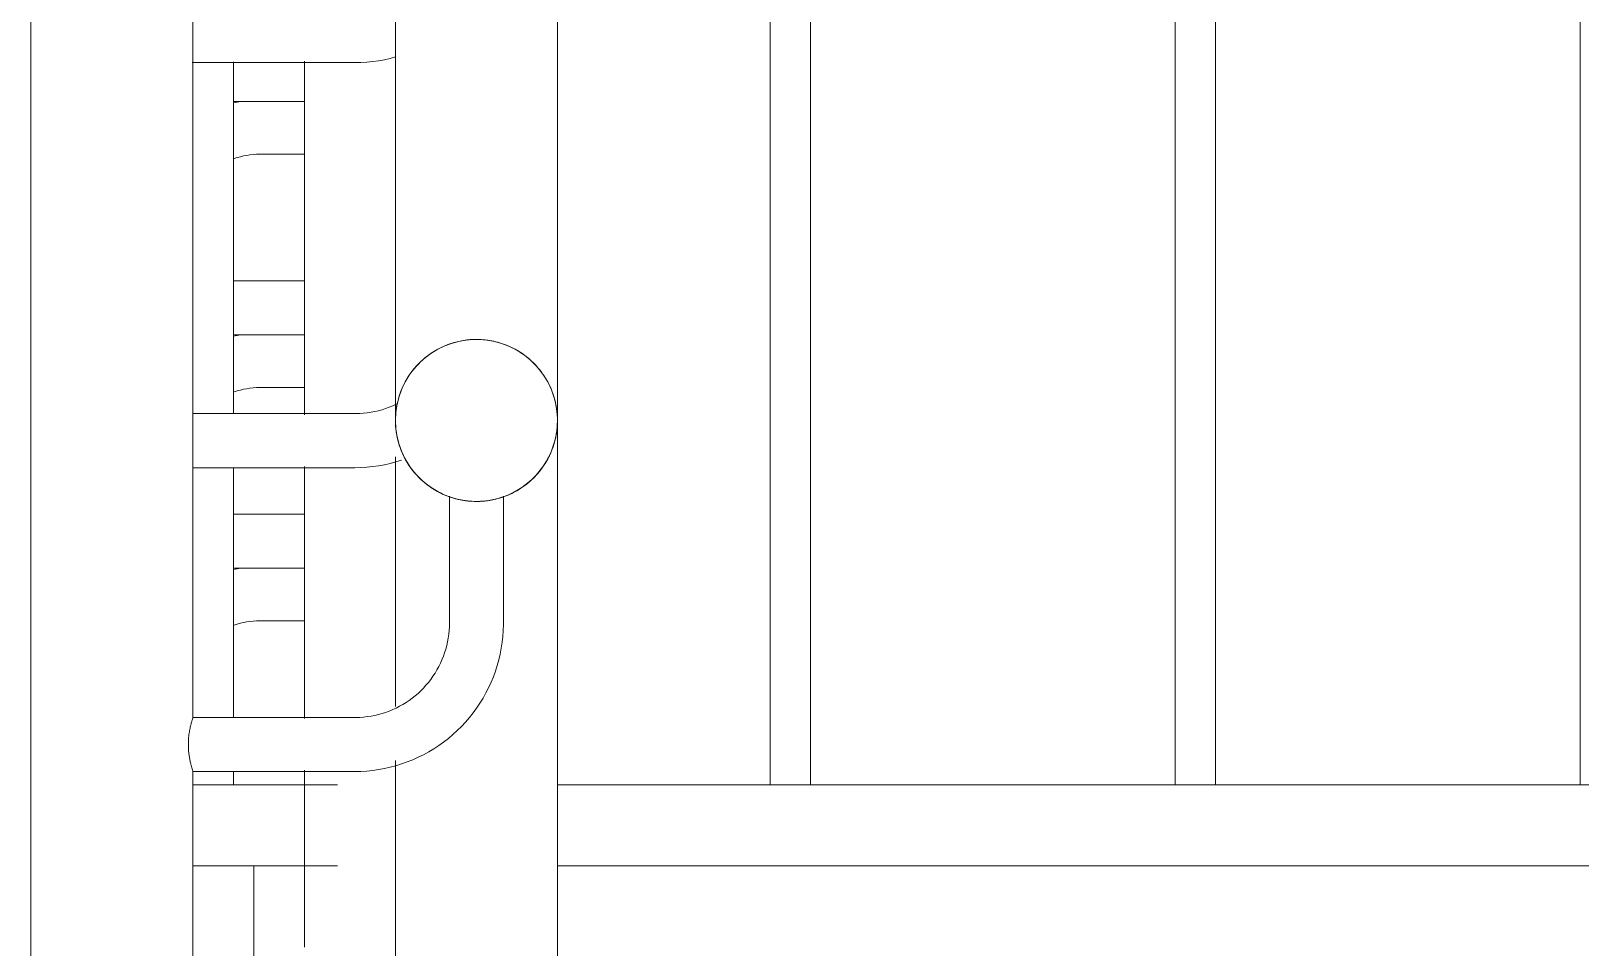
# Model space of a CAD drawing. Header units: millimetres. Extents: x -515342 to 330399, y -224905 to 507333.
# Drawn here: x 76073.7 to 76456.2, y 1417.7 to 1643.9 of the extents above; entities that cross this region are included whole.
import ezdxf

# ---------------------------------------------------------------- set-up
doc = ezdxf.new("R2010")
doc.units = ezdxf.units.MM
doc.layers.get('0').update_dxf_attribs({"lineweight": 0})
doc.layers.add('Ограждение', color=7, linetype='Continuous', lineweight=0)
doc.layers.add('Стены внутренние', color=7, linetype='Continuous', lineweight=0)

# ---------------------------------------------------------------- blocks, each defined once
blk = doc.blocks.new('Ограждение - АР_Ограждение_Балясина_D40 доп поручень 700-7979680-О_АР_Эскиз_Фасад 12-1 копия 1')
at = {"layer": 'Ограждение'}
for p, q in [((-106633.33, -136.67), (-106622.5, -136.67)), ((-106650, -205), (-106640, -205)), ((-106640, -218.39), (-106640, -205)), ((-106640, -398.33), (-106640, -231.61)), ((-106622.5, -398.33), (-106640, -398.33)), ((-106640, -418.56), (-106640, -411.67)), ((-106640, -411.67), (-106622.5, -411.67)), ((-106640, -518.39), (-106640, -431.44)), ((-106640, -593.39), (-106640, -531.61)), ((-106640, -610), (-106640, -606.61))]:
    blk.add_line(p, q, dxfattribs=at)
at = {"layer": 'Ограждение', "flags": 128}
blk.add_lwpolyline([(-106649.84, -145.37), (-106649.38, -144.72), (-106648.88, -144.09), (-106648.37, -143.48), (-106647.83, -142.89), (-106647.27, -142.32), (-106646.68, -141.77), (-106646.08, -141.25), (-106645.45, -140.75), (-106644.8, -140.28), (-106644.14, -139.84), (-106643.46, -139.42), (-106642.76, -139.03), (-106642.05, -138.66), (-106641.32, -138.33), (-106640.58, -138.03), (-106639.83, -137.75), (-106639.07, -137.51), (-106638.3, -137.29), (-106637.52, -137.11), (-106636.73, -136.96), (-106635.94, -136.84), (-106635.15, -136.75), (-106634.35, -136.69), (-106633.55, -136.67), (-106633.33, -136.67)], dxfattribs=at)
at = {"layer": 'Ограждение'}
blk.add_open_spline([(-106640, -411.67), (-106640, -411.66), (-106640.1, -411.39), (-106640.4, -410.4), (-106640.66, -409.31), (-106640.86, -408.36), (-106641.01, -407.3), (-106641.11, -406.31), (-106641.14, -405.45), (-106641.14, -404.7), (-106641.12, -403.97), (-106641.05, -403.03), (-106640.9, -401.88), (-106640.66, -400.68), (-106640.41, -399.68), (-106640.11, -398.66), (-106640, -398.35), (-106640, -398.33)], degree=3, knots=[0, 0, 0, 0, 0.111111, 0.222222, 0.277778, 0.333333, 0.388889, 0.444444, 0.479167, 0.513889, 0.548611, 0.583333, 0.652778, 0.722222, 0.791667, 0.861111, 1, 1, 1, 1], dxfattribs=at)
blk = doc.blocks.new('Ограждение - Ограждение-9726409-О_АР_Эскиз_Фасад 12-1 копия 1')
blk.add_blockref('Ограждение - АР_Ограждение_Балясина_D40 доп поручень 700-7979680-О_АР_Эскиз_Фасад 12-1 копия 1', (0, 0))
blk = doc.blocks.new('Ограждение - АР_Ограждение_Балясина_D40 доп поручень 700-V158-О_АР_Эскиз_Фасад 12-1 копия 1')
at = {"layer": 'Ограждение'}
for p, q in [((-106638.64, -556.56), (-106639.96, -556.8)), ((-106633.33, -569.47), (-106622.5, -569.47))]:
    blk.add_line(p, q, dxfattribs=at)
at = {"layer": 'Ограждение', "flags": 128}
blk.add_lwpolyline([(-106639.83, -570.55), (-106639.07, -570.31), (-106638.3, -570.09), (-106637.52, -569.91), (-106636.73, -569.76), (-106635.94, -569.64), (-106635.15, -569.55), (-106634.35, -569.49), (-106633.55, -569.47), (-106633.33, -569.47)], dxfattribs=at)
blk = doc.blocks.new('Ограждение - АР_Ограждение_Балясина_D40 доп поручень 700-V159-О_АР_Эскиз_Фасад 12-1 копия 1')
at = {"layer": 'Ограждение'}
for p, q in [((-106622.5, -383.33), (-106633.33, -383.33)), ((-106633.33, -396.67), (-106622.5, -396.67))]:
    blk.add_line(p, q, dxfattribs=at)
at = {"layer": 'Ограждение', "flags": 128}
for points in [[(-106633.33, -383.33), (-106634.67, -383.36), (-106636, -383.44), (-106637.32, -383.57), (-106638.64, -383.76), (-106639.96, -384)], [(-106639.83, -397.75), (-106639.07, -397.51), (-106638.3, -397.29), (-106637.52, -397.11), (-106636.73, -396.96), (-106635.94, -396.84), (-106635.15, -396.75), (-106634.35, -396.69), (-106633.55, -396.67), (-106633.33, -396.67)]]:
    blk.add_lwpolyline(points, dxfattribs=at)
blk = doc.blocks.new('Ограждение - АР_Ограждение_Балясина_D40 доп поручень 700-V160-О_АР_Эскиз_Фасад 12-1 копия 1')
at = {"layer": 'Ограждение'}
for p, q in [((-106622.5, -268.13), (-106633.33, -268.13)), ((-106633.33, -281.47), (-106622.5, -281.47)), ((-106622.5, -543.13), (-106640, -543.13)), ((-106640, -556.47), (-106622.5, -556.47))]:
    blk.add_line(p, q, dxfattribs=at)
at = {"layer": 'Ограждение', "flags": 128}
for points in [[(-106633.33, -268.13), (-106634.67, -268.16), (-106636, -268.24), (-106637.32, -268.37), (-106638.64, -268.56), (-106639.96, -268.8)], [(-106639.83, -282.55), (-106639.07, -282.31), (-106638.3, -282.09), (-106637.52, -281.91), (-106636.73, -281.76), (-106635.94, -281.64), (-106635.15, -281.55), (-106634.35, -281.49), (-106633.55, -281.47), (-106633.33, -281.47)]]:
    blk.add_lwpolyline(points, dxfattribs=at)
blk = doc.blocks.new('Ограждение - АР_Ограждение_Балясина_D40 доп поручень 700-V161-О_АР_Эскиз_Фасад 12-1 копия 1')
at = {"layer": 'Ограждение'}
for p, q in [((-106622.5, -210.53), (-106633.33, -210.53)), ((-106622.5, -485.53), (-106640, -485.53)), ((-106640, -498.87), (-106622.5, -498.87))]:
    blk.add_line(p, q, dxfattribs=at)
at = {"layer": 'Ограждение', "flags": 128}
blk.add_lwpolyline([(-106633.33, -210.53), (-106634.67, -210.56), (-106636, -210.64), (-106637.32, -210.77), (-106638.64, -210.96), (-106639.96, -211.2)], dxfattribs=at)
blk = doc.blocks.new('Ограждение - АР_Ограждение_Балясина_D40 доп поручень 700-V162-О_АР_Эскиз_Фасад 12-1 копия 1')
at = {"layer": 'Ограждение'}
for p, q in [((-106622.5, -152.93), (-106633.33, -152.93)), ((-106633.33, -166.27), (-106622.5, -166.27)), ((-106640, -441.27), (-106622.5, -441.27))]:
    blk.add_line(p, q, dxfattribs=at)
at = {"layer": 'Ограждение', "flags": 128}
for points in [[(-106633.33, -152.93), (-106634.67, -152.96), (-106636, -153.04), (-106637.32, -153.17), (-106638.64, -153.36), (-106639.96, -153.6), (-106641.26, -153.89), (-106642.55, -154.23), (-106643.82, -154.63), (-106645.08, -155.07), (-106646.31, -155.56), (-106647.53, -156.11), (-106648.73, -156.7), (-106649.9, -157.34)], [(-106649.84, -174.97), (-106649.38, -174.32), (-106648.88, -173.69), (-106648.37, -173.08), (-106647.83, -172.49), (-106647.27, -171.92), (-106646.68, -171.37), (-106646.08, -170.85), (-106645.45, -170.35), (-106644.8, -169.88), (-106644.14, -169.44), (-106643.46, -169.02), (-106642.76, -168.63), (-106642.05, -168.26), (-106641.32, -167.93), (-106640.58, -167.63), (-106639.83, -167.35), (-106639.07, -167.11), (-106638.3, -166.89), (-106637.52, -166.71), (-106636.73, -166.56), (-106635.94, -166.44), (-106635.15, -166.35), (-106634.35, -166.29), (-106633.55, -166.27), (-106633.33, -166.27)]]:
    blk.add_lwpolyline(points, dxfattribs=at)
blk = doc.blocks.new('Ограждение - АР_Ограждение_Балясина_D40 доп поручень 700-V163-О_АР_Эскиз_Фасад 12-1 копия 1')
at = {"layer": 'Ограждение', "flags": 128}
for points in [[(-106642.76, -139.03), (-106642.05, -138.66), (-106641.32, -138.33), (-106640.58, -138.03), (-106639.83, -137.75), (-106639.07, -137.51), (-106638.3, -137.29), (-106637.52, -137.11), (-106636.73, -136.96), (-106635.94, -136.84), (-106635.15, -136.75), (-106634.35, -136.69), (-106633.55, -136.67), (-106633.33, -136.67)], [(-106649.84, -145.37), (-106649.38, -144.72), (-106648.88, -144.09)]]:
    blk.add_lwpolyline(points, dxfattribs=at)
blk = doc.blocks.new('Ограждение - Ограждение-9727178-О_АР_Эскиз_Фасад 12-1 копия 1')
for name, p in [('Ограждение - АР_Ограждение_Балясина_D40 доп поручень 700-V163-О_АР_Эскиз_Фасад 12-1 копия 1', (0, 0)), ('Ограждение - АР_Ограждение_Балясина_D40 доп поручень 700-V163-О_АР_Эскиз_Фасад 12-1 копия 1', (0, 0)), ('Ограждение - АР_Ограждение_Балясина_D40 доп поручень 700-V162-О_АР_Эскиз_Фасад 12-1 копия 1', (0, 0)), ('Ограждение - АР_Ограждение_Балясина_D40 доп поручень 700-V161-О_АР_Эскиз_Фасад 12-1 копия 1', (0, 0)), ('Ограждение - АР_Ограждение_Балясина_D40 доп поручень 700-V160-О_АР_Эскиз_Фасад 12-1 копия 1', (0, 0)), ('Ограждение - АР_Ограждение_Балясина_D40 доп поручень 700-V159-О_АР_Эскиз_Фасад 12-1 копия 1', (0, 57.6)), ('Ограждение - АР_Ограждение_Балясина_D40 доп поручень 700-V159-О_АР_Эскиз_Фасад 12-1 копия 1', (0, 0)), ('Ограждение - АР_Ограждение_Балясина_D40 доп поручень 700-V158-О_АР_Эскиз_Фасад 12-1 копия 1', (0, 115.2)), ('Ограждение - АР_Ограждение_Балясина_D40 доп поручень 700-V158-О_АР_Эскиз_Фасад 12-1 копия 1', (0, 57.6)), ('Ограждение - АР_Ограждение_Балясина_D40 доп поручень 700-V158-О_АР_Эскиз_Фасад 12-1 копия 1', (0, 0))]:
    blk.add_blockref(name, p)
blk = doc.blocks.new('Ограждение - АР_Ограждение_Ограничение_D40-138916-О_АР_Эскиз_Фасад 12-1 копия 1')
at = {"layer": 'Ограждение', "flags": 128}
for points in [[(-106580, -500), (-106580.8, -500.02), (-106581.6, -500.06), (-106582.39, -500.14), (-106583.19, -500.26), (-106583.97, -500.4), (-106584.75, -500.57), (-106585.53, -500.78), (-106586.29, -501.02), (-106587.05, -501.28), (-106587.79, -501.58), (-106588.52, -501.9), (-106589.24, -502.26), (-106589.94, -502.64), (-106590.62, -503.05), (-106591.29, -503.49), (-106591.94, -503.96), (-106592.58, -504.45), (-106593.19, -504.96), (-106593.78, -505.5), (-106594.35, -506.07), (-106594.89, -506.65), (-106595.41, -507.26), (-106595.91, -507.88), (-106596.38, -508.53), (-106596.83, -509.19), (-106597.25, -509.88), (-106597.64, -510.57), (-106598, -511.29), (-106598.34, -512.01), (-106598.64, -512.75), (-106598.92, -513.5), (-106599.16, -514.27), (-106599.37, -515.04), (-106599.56, -515.82), (-106599.71, -516.6), (-106599.83, -517.39), (-106599.92, -518.19), (-106599.97, -518.98), (-106600, -519.78), (-106599.99, -520.58), (-106599.95, -521.38), (-106599.88, -522.18), (-106599.78, -522.97), (-106599.64, -523.76), (-106599.48, -524.54), (-106599.28, -525.32), (-106599.05, -526.09), (-106598.79, -526.84), (-106598.5, -527.59), (-106598.19, -528.32), (-106597.84, -529.04), (-106597.46, -529.75), (-106597.06, -530.44), (-106596.63, -531.11), (-106596.17, -531.77), (-106595.69, -532.41), (-106595.18, -533.02), (-106594.64, -533.62), (-106594.09, -534.2), (-106593.51, -534.75), (-106592.91, -535.28), (-106592.29, -535.78), (-106591.65, -536.26), (-106590.99, -536.71), (-106590.31, -537.14), (-106589.62, -537.54), (-106588.91, -537.91), (-106588.18, -538.25), (-106587.45, -538.56), (-106586.7, -538.84), (-106585.94, -539.1), (-106585.17, -539.32), (-106584.4, -539.51), (-106583.61, -539.67), (-106582.82, -539.8), (-106582.03, -539.9), (-106581.23, -539.96), (-106580.43, -540), (-106580, -540)], [(-106580, -540), (-106579.2, -539.98), (-106578.4, -539.94), (-106577.61, -539.86), (-106576.81, -539.74), (-106576.03, -539.6), (-106575.25, -539.43), (-106574.47, -539.22), (-106573.71, -538.98), (-106572.95, -538.72), (-106572.21, -538.42), (-106571.48, -538.1), (-106570.76, -537.74), (-106570.06, -537.36), (-106569.38, -536.95), (-106568.71, -536.51), (-106568.06, -536.04), (-106567.42, -535.55), (-106566.81, -535.04), (-106566.22, -534.5), (-106565.65, -533.93), (-106565.11, -533.35), (-106564.59, -532.74), (-106564.09, -532.12), (-106563.62, -531.47), (-106563.17, -530.81), (-106562.75, -530.12), (-106562.36, -529.43), (-106562, -528.71), (-106561.66, -527.99), (-106561.36, -527.25), (-106561.08, -526.5), (-106560.84, -525.73), (-106560.63, -524.96), (-106560.44, -524.18), (-106560.29, -523.4), (-106560.17, -522.61), (-106560.08, -521.81), (-106560.03, -521.02), (-106560, -520.22), (-106560.01, -519.42), (-106560.05, -518.62), (-106560.12, -517.82), (-106560.22, -517.03), (-106560.36, -516.24), (-106560.52, -515.46), (-106560.72, -514.68), (-106560.95, -513.91), (-106561.21, -513.16), (-106561.5, -512.41), (-106561.81, -511.68), (-106562.16, -510.96), (-106562.54, -510.25), (-106562.94, -509.56), (-106563.37, -508.89), (-106563.83, -508.23), (-106564.31, -507.59), (-106564.82, -506.98), (-106565.36, -506.38), (-106565.91, -505.8), (-106566.49, -505.25), (-106567.09, -504.72), (-106567.71, -504.22), (-106568.35, -503.74), (-106569.01, -503.29), (-106569.69, -502.86), (-106570.38, -502.46), (-106571.09, -502.09), (-106571.82, -501.75), (-106572.55, -501.44), (-106573.3, -501.16), (-106574.06, -500.9), (-106574.83, -500.68), (-106575.6, -500.49), (-106576.39, -500.33), (-106577.18, -500.2), (-106577.97, -500.1), (-106578.77, -500.04), (-106579.57, -500), (-106580, -500)]]:
    blk.add_lwpolyline(points, dxfattribs=at)
at = {"layer": 'Ограждение'}
for start, end in [(90, 100.5516), (77.5668, 90), (36.708, 52.2145), (131.2241, 139.4056), (175.131, 184.1833), (355.131, 4.1833), (216.708, 232.2145), (311.2241, 319.4056), (257.5668, 270), (270, 280.5516)]:
    blk.add_arc((-106580, -520), 20, start, end, dxfattribs=at)
blk = doc.blocks.new('Ограждение - АР_Ограждение_Балясина_10-V178-О_АР_Эскиз_Фасад 12-1 копия 1')
at = {"layer": 'Ограждение'}
blk.add_line((-106307.5, 10), (-106307.5, -610), dxfattribs=at)
blk = doc.blocks.new('Ограждение - АР_Ограждение_Балясина_10-V179-О_АР_Эскиз_Фасад 12-1 копия 1')
at = {"layer": 'Ограждение'}
for p, q in [((-106407.5, 10), (-106407.5, -610)), ((-106397.5, -610), (-106397.5, 10)), ((-106407.5, -610), (-106402.5, -610)), ((-106402.5, -610), (-106397.5, -610))]:
    blk.add_line(p, q, dxfattribs=at)
blk = doc.blocks.new('Ограждение - АР_Ограждение_Балясина_10-V180-О_АР_Эскиз_Фасад 12-1 копия 1')
at = {"layer": 'Ограждение'}
for p, q in [((-106507.5, 10), (-106507.5, -610)), ((-106497.5, -610), (-106497.5, 10)), ((-106507.5, -610), (-106502.5, -610)), ((-106502.5, -610), (-106497.5, -610))]:
    blk.add_line(p, q, dxfattribs=at)
blk = doc.blocks.new('Ограждение - АР_Ограждение_Балясина_D40 доп поручень 700_900-V181-О_АР_Эскиз_Фасад 12-1 копия 1')
at = {"layer": 'Ограждение'}
for p, q in [((-106622.5, -431.3), (-106622.5, -518.62)), ((-106622.5, -531.38), (-106622.5, -593.62)), ((-106622.5, -606.38), (-106622.5, -650))]:
    blk.add_line(p, q, dxfattribs=at)
blk = doc.blocks.new('Ограждение - АР_Ограждение_Балясина_D40 доп поручень 700_900-V185-О_АР_Эскиз_Фасад 12-1 копия 1')
at = {"layer": 'Ограждение'}
blk.add_line((-106650.18, -431.67), (-106610, -431.67), dxfattribs=at)
at = {"layer": 'Ограждение', "flags": 128}
blk.add_lwpolyline([(-106610, -431.67), (-106608.53, -431.64), (-106607.07, -431.55), (-106605.61, -431.4), (-106604.16, -431.2), (-106602.72, -430.94), (-106601.28, -430.62), (-106600, -430.27)], dxfattribs=at)
blk = doc.blocks.new('Ограждение - АР_Ограждение_Балясина_D40 доп поручень 700_900-V186-О_АР_Эскиз_Фасад 12-1 копия 1')
at = {"layer": 'Ограждение'}
for p, q in [((-106610, -518.33), (-106650, -518.33)), ((-106650, -531.67), (-106610, -531.67))]:
    blk.add_line(p, q, dxfattribs=at)
at = {"layer": 'Ограждение', "flags": 128}
for points in [[(-106599.83, -516), (-106600.68, -516.39), (-106601.54, -516.75), (-106602.42, -517.07), (-106603.31, -517.35), (-106604.21, -517.6), (-106605.12, -517.82), (-106606.03, -517.99), (-106606.96, -518.13), (-106607.88, -518.24), (-106608.82, -518.3), (-106609.75, -518.33), (-106610, -518.33)], [(-106610, -531.67), (-106608.53, -531.64), (-106607.07, -531.55), (-106605.61, -531.4), (-106604.16, -531.2), (-106602.72, -530.94), (-106601.28, -530.62), (-106599.87, -530.24), (-106598.47, -529.81)]]:
    blk.add_lwpolyline(points, dxfattribs=at)
blk = doc.blocks.new('Ограждение - АР_Ограждение_Балясина_D40 доп поручень 700_900-V187-О_АР_Эскиз_Фасад 12-1 копия 1')
at = {"layer": 'Ограждение'}
for p, q in [((-106690, -225), (-106690, -1450)), ((-106650, -593.33), (-106650, -225)), ((-106586.67, -538.7), (-106586.67, -570)), ((-106573.33, -570), (-106573.33, -538.7)), ((-106610, -593.33), (-106650, -593.33)), ((-106650, -1450), (-106650, -606.67)), ((-106650, -606.67), (-106610, -606.67))]:
    blk.add_line(p, q, dxfattribs=at)
at = {"layer": 'Ограждение', "flags": 128}
for points in [[(-106610, -606.67), (-106608.53, -606.64), (-106607.07, -606.55), (-106605.61, -606.4), (-106604.16, -606.2), (-106602.72, -605.94), (-106601.28, -605.62), (-106599.87, -605.24), (-106598.47, -604.81), (-106597.08, -604.32), (-106595.72, -603.77), (-106594.38, -603.17), (-106593.07, -602.52), (-106591.78, -601.82), (-106590.52, -601.07), (-106589.3, -600.26), (-106588.1, -599.41), (-106586.94, -598.51), (-106585.82, -597.57), (-106584.74, -596.58), (-106583.7, -595.55), (-106582.7, -594.47), (-106581.74, -593.36), (-106580.83, -592.21), (-106579.96, -591.03), (-106579.15, -589.81), (-106578.38, -588.56), (-106577.66, -587.28), (-106577, -585.98), (-106576.38, -584.64), (-106575.83, -583.29), (-106575.32, -581.91), (-106574.87, -580.51), (-106574.48, -579.1), (-106574.14, -577.67), (-106573.87, -576.23), (-106573.65, -574.78), (-106573.48, -573.32), (-106573.38, -571.86), (-106573.34, -570.4), (-106573.33, -570)], [(-106586.67, -570), (-106586.69, -570.93), (-106586.74, -571.86), (-106586.83, -572.79), (-106586.96, -573.72), (-106587.13, -574.64), (-106587.34, -575.55), (-106587.58, -576.45), (-106587.85, -577.34), (-106588.16, -578.22), (-106588.51, -579.09), (-106588.89, -579.94), (-106589.3, -580.77), (-106589.75, -581.59), (-106590.23, -582.39), (-106590.74, -583.17), (-106591.28, -583.93), (-106591.86, -584.67), (-106592.46, -585.39), (-106593.09, -586.07), (-106593.74, -586.74), (-106594.43, -587.38), (-106595.13, -587.98), (-106595.86, -588.56), (-106596.62, -589.11), (-106597.39, -589.63), (-106598.19, -590.12), (-106599, -590.58), (-106599.83, -591), (-106600.68, -591.39), (-106601.54, -591.75), (-106602.42, -592.07), (-106603.31, -592.35), (-106604.21, -592.6), (-106605.12, -592.82), (-106606.03, -592.99), (-106606.96, -593.13), (-106607.88, -593.24), (-106608.82, -593.3), (-106609.75, -593.33), (-106610, -593.33)]]:
    blk.add_lwpolyline(points, dxfattribs=at)
at = {"layer": 'Ограждение'}
blk.add_open_spline([(-106650, -606.67), (-106650, -606.66), (-106650.1, -606.39), (-106650.4, -605.4), (-106650.66, -604.31), (-106650.86, -603.36), (-106651.01, -602.3), (-106651.11, -601.31), (-106651.14, -600.45), (-106651.14, -599.7), (-106651.12, -598.97), (-106651.05, -598.03), (-106650.9, -596.88), (-106650.66, -595.68), (-106650.41, -594.68), (-106650.11, -593.66), (-106650, -593.35), (-106650, -593.33)], degree=3, knots=[0, 0, 0, 0, 0.111111, 0.222222, 0.277778, 0.333333, 0.388889, 0.444444, 0.479167, 0.513889, 0.548611, 0.583333, 0.652778, 0.722222, 0.791667, 0.861111, 1, 1, 1, 1], dxfattribs=at)
blk = doc.blocks.new('Ограждение - Ограждение-9728431-О_АР_Эскиз_Фасад 12-1 копия 1')
at = {"layer": 'Ограждение'}
for p, q in [((-106614.3, -610), (-106650.03, -610)), ((-106014.3, -610), (-106560, -610)), ((-106635, -630), (-106614.3, -630)), ((-106560, -630), (-106014.3, -630))]:
    blk.add_line(p, q, dxfattribs=at)
for name in ['Ограждение - АР_Ограждение_Балясина_D40 доп поручень 700_900-V181-О_АР_Эскиз_Фасад 12-1 копия 1', 'Ограждение - АР_Ограждение_Балясина_10-V180-О_АР_Эскиз_Фасад 12-1 копия 1', 'Ограждение - АР_Ограждение_Балясина_10-V179-О_АР_Эскиз_Фасад 12-1 копия 1', 'Ограждение - АР_Ограждение_Балясина_10-V178-О_АР_Эскиз_Фасад 12-1 копия 1', 'Ограждение - АР_Ограждение_Балясина_D40 доп поручень 700_900-V185-О_АР_Эскиз_Фасад 12-1 копия 1', 'Ограждение - АР_Ограждение_Балясина_D40 доп поручень 700_900-V186-О_АР_Эскиз_Фасад 12-1 копия 1', 'Ограждение - АР_Ограждение_Балясина_D40 доп поручень 700_900-V187-О_АР_Эскиз_Фасад 12-1 копия 1']:
    blk.add_blockref(name, (0, 0))
blk = doc.blocks.new('Тип перил - АР_Ограждение_Ограничение_D40-138916-О_АР_Эскиз_Фасад 12-1 копия 1')
at = {"layer": 'Ограждение', "flags": 128}
for points in [[(-106580, -500), (-106580.8, -500.02), (-106581.6, -500.06), (-106582.39, -500.14), (-106583.19, -500.26), (-106583.97, -500.4), (-106584.75, -500.57), (-106585.53, -500.78), (-106586.29, -501.02), (-106587.05, -501.28), (-106587.79, -501.58), (-106588.52, -501.9), (-106589.24, -502.26), (-106589.94, -502.64), (-106590.62, -503.05), (-106591.29, -503.49), (-106591.94, -503.96), (-106592.58, -504.45), (-106593.19, -504.96), (-106593.78, -505.5), (-106594.35, -506.07), (-106594.89, -506.65), (-106595.41, -507.26), (-106595.91, -507.88), (-106596.38, -508.53), (-106596.83, -509.19), (-106597.25, -509.88), (-106597.64, -510.57), (-106598, -511.29), (-106598.34, -512.01), (-106598.64, -512.75), (-106598.92, -513.5), (-106599.16, -514.27), (-106599.37, -515.04), (-106599.56, -515.82), (-106599.71, -516.6), (-106599.83, -517.39), (-106599.92, -518.19), (-106599.97, -518.98), (-106600, -519.78), (-106599.99, -520.58), (-106599.95, -521.38), (-106599.88, -522.18), (-106599.78, -522.97), (-106599.64, -523.76), (-106599.48, -524.54), (-106599.28, -525.32), (-106599.05, -526.09), (-106598.79, -526.84), (-106598.5, -527.59), (-106598.19, -528.32), (-106597.84, -529.04), (-106597.46, -529.75), (-106597.06, -530.44), (-106596.63, -531.11), (-106596.17, -531.77), (-106595.69, -532.41), (-106595.18, -533.02), (-106594.64, -533.62), (-106594.09, -534.2), (-106593.51, -534.75), (-106592.91, -535.28), (-106592.29, -535.78), (-106591.65, -536.26), (-106590.99, -536.71), (-106590.31, -537.14), (-106589.62, -537.54), (-106588.91, -537.91), (-106588.18, -538.25), (-106587.45, -538.56), (-106586.7, -538.84), (-106585.94, -539.1), (-106585.17, -539.32), (-106584.4, -539.51), (-106583.61, -539.67), (-106582.82, -539.8), (-106582.03, -539.9), (-106581.23, -539.96), (-106580.43, -540), (-106580, -540)], [(-106580, -540), (-106579.2, -539.98), (-106578.4, -539.94), (-106577.61, -539.86), (-106576.81, -539.74), (-106576.03, -539.6), (-106575.25, -539.43), (-106574.47, -539.22), (-106573.71, -538.98), (-106572.95, -538.72), (-106572.21, -538.42), (-106571.48, -538.1), (-106570.76, -537.74), (-106570.06, -537.36), (-106569.38, -536.95), (-106568.71, -536.51), (-106568.06, -536.04), (-106567.42, -535.55), (-106566.81, -535.04), (-106566.22, -534.5), (-106565.65, -533.93), (-106565.11, -533.35), (-106564.59, -532.74), (-106564.09, -532.12), (-106563.62, -531.47), (-106563.17, -530.81), (-106562.75, -530.12), (-106562.36, -529.43), (-106562, -528.71), (-106561.66, -527.99), (-106561.36, -527.25), (-106561.08, -526.5), (-106560.84, -525.73), (-106560.63, -524.96), (-106560.44, -524.18), (-106560.29, -523.4), (-106560.17, -522.61), (-106560.08, -521.81), (-106560.03, -521.02), (-106560, -520.22), (-106560.01, -519.42), (-106560.05, -518.62), (-106560.12, -517.82), (-106560.22, -517.03), (-106560.36, -516.24), (-106560.52, -515.46), (-106560.72, -514.68), (-106560.95, -513.91), (-106561.21, -513.16), (-106561.5, -512.41), (-106561.81, -511.68), (-106562.16, -510.96), (-106562.54, -510.25), (-106562.94, -509.56), (-106563.37, -508.89), (-106563.83, -508.23), (-106564.31, -507.59), (-106564.82, -506.98), (-106565.36, -506.38), (-106565.91, -505.8), (-106566.49, -505.25), (-106567.09, -504.72), (-106567.71, -504.22), (-106568.35, -503.74), (-106569.01, -503.29), (-106569.69, -502.86), (-106570.38, -502.46), (-106571.09, -502.09), (-106571.82, -501.75), (-106572.55, -501.44), (-106573.3, -501.16), (-106574.06, -500.9), (-106574.83, -500.68), (-106575.6, -500.49), (-106576.39, -500.33), (-106577.18, -500.2), (-106577.97, -500.1), (-106578.77, -500.04), (-106579.57, -500), (-106580, -500)]]:
    blk.add_lwpolyline(points, dxfattribs=at)
at = {"layer": 'Ограждение'}
for start, end in [(90, 100.5516), (77.5668, 90), (36.708, 52.2145), (131.2241, 139.4056), (175.131, 184.1833), (355.131, 4.1833), (216.708, 232.2145), (311.2241, 319.4056), (257.5668, 270), (270, 280.5516)]:
    blk.add_arc((-106580, -520), 20, start, end, dxfattribs=at)
blk = doc.blocks.new('Тип перил - Перила_Внутренний_-9728852-О_АР_Эскиз_Фасад 12-1 копия 1')
at = {"layer": 'Ограждение'}
for p, q in [((-106600, 226.83), (-106600, -512.61)), ((-106560, -512.61), (-106560, 226.83))]:
    blk.add_line(p, q, dxfattribs=at)
at = {"layer": 'Ограждение', "flags": 128}
for points in [[(-106600, -520), (-106600, -519.94), (-106600, -519.78), (-106600, -519.5), (-106600, -519.11), (-106600, -518.6), (-106600, -517.99), (-106600, -517.27), (-106600, -516.45), (-106600, -515.51), (-106600, -514.47), (-106600, -513.33), (-106600, -512.61)], [(-106560, -512.61), (-106560, -513.81), (-106560, -514.91), (-106560, -515.91), (-106560, -516.8), (-106560, -517.58), (-106560, -518.26), (-106560, -518.82), (-106560, -519.28), (-106560, -519.62), (-106560, -519.86), (-106560, -519.98), (-106560, -520)], [(-106560, -520), (-106560.02, -520.8), (-106560.06, -521.6), (-106560.14, -522.39), (-106560.26, -523.19), (-106560.4, -523.97), (-106560.57, -524.75), (-106560.78, -525.53), (-106561.02, -526.29), (-106561.28, -527.05), (-106561.58, -527.79), (-106561.9, -528.52), (-106562.26, -529.24), (-106562.64, -529.94), (-106563.05, -530.62), (-106563.49, -531.29), (-106563.96, -531.94), (-106564.45, -532.58), (-106564.96, -533.19), (-106565.5, -533.78), (-106566.07, -534.35), (-106566.65, -534.89), (-106567.26, -535.41), (-106567.88, -535.91), (-106568.53, -536.38), (-106569.19, -536.83), (-106569.88, -537.25), (-106570.57, -537.64), (-106571.29, -538), (-106572.01, -538.34), (-106572.75, -538.64), (-106573.5, -538.92), (-106574.27, -539.16), (-106575.04, -539.37), (-106575.82, -539.56), (-106576.6, -539.71), (-106577.39, -539.83), (-106578.19, -539.92), (-106578.98, -539.97), (-106579.78, -540), (-106580.58, -539.99), (-106581.38, -539.95), (-106582.18, -539.88), (-106582.97, -539.78), (-106583.76, -539.64), (-106584.54, -539.48), (-106585.32, -539.28), (-106586.09, -539.05), (-106586.84, -538.79), (-106587.59, -538.5), (-106588.32, -538.19), (-106589.04, -537.84), (-106589.75, -537.46), (-106590.44, -537.06), (-106591.11, -536.63), (-106591.77, -536.17), (-106592.41, -535.69), (-106593.02, -535.18), (-106593.62, -534.64), (-106594.2, -534.09), (-106594.75, -533.51), (-106595.28, -532.91), (-106595.78, -532.29), (-106596.26, -531.65), (-106596.71, -530.99), (-106597.14, -530.31), (-106597.54, -529.62), (-106597.91, -528.91), (-106598.25, -528.18), (-106598.56, -527.45), (-106598.84, -526.7), (-106599.1, -525.94), (-106599.32, -525.17), (-106599.51, -524.4), (-106599.67, -523.61), (-106599.8, -522.82), (-106599.9, -522.03), (-106599.96, -521.23), (-106600, -520.43), (-106600, -520)]]:
    blk.add_lwpolyline(points, dxfattribs=at)
at = {"layer": 'Ограждение'}
for start, end in [(0, 180), (180, 360)]:
    blk.add_arc((-106580, -520), 20, start, end, dxfattribs=at)
blk = doc.blocks.new('Тип перил - Перила_Внутренний_-9728893-О_АР_Эскиз_Фасад 12-1 копия 1')
at = {"layer": 'Ограждение'}
for p, q in [((-106600, -512.61), (-106600, -515.65)), ((-106560, -712.61), (-106560, -512.61)), ((-106600, -528.99), (-106600, -590.65)), ((-106600, -603.99), (-106600, -712.61))]:
    blk.add_line(p, q, dxfattribs=at)
blk = doc.blocks.new('СД_Люблино_Фасады_rvt-1-О_АР_Эскиз_Фасад 12-1 копия 1')
at = {"layer": 'Стены внутренние'}
for p, q in [((-106650.03, -630), (-106635, -630)), ((-106635, -630), (-106635, -718.56))]:
    blk.add_line(p, q, dxfattribs=at)
at = {"layer": 'Ограждение', "lineweight": 9}
for name in ['Ограждение - Ограждение-9728431-О_АР_Эскиз_Фасад 12-1 копия 1', 'Тип перил - Перила_Внутренний_-9728852-О_АР_Эскиз_Фасад 12-1 копия 1', 'Тип перил - Перила_Внутренний_-9728893-О_АР_Эскиз_Фасад 12-1 копия 1', 'Ограждение - Ограждение-9726409-О_АР_Эскиз_Фасад 12-1 копия 1', 'Ограждение - Ограждение-9727178-О_АР_Эскиз_Фасад 12-1 копия 1', 'Ограждение - АР_Ограждение_Ограничение_D40-138916-О_АР_Эскиз_Фасад 12-1 копия 1', 'Тип перил - АР_Ограждение_Ограничение_D40-138916-О_АР_Эскиз_Фасад 12-1 копия 1']:
    blk.add_blockref(name, (0, 0), dxfattribs=at)

msp = doc.modelspace()

# ---------------------------------------------------------------- block references
msp.add_blockref('СД_Люблино_Фасады_rvt-1-О_АР_Эскиз_Фасад 12-1 копия 1', (182763.6864, 2067.7355))

doc.saveas('drawing.dxf')
